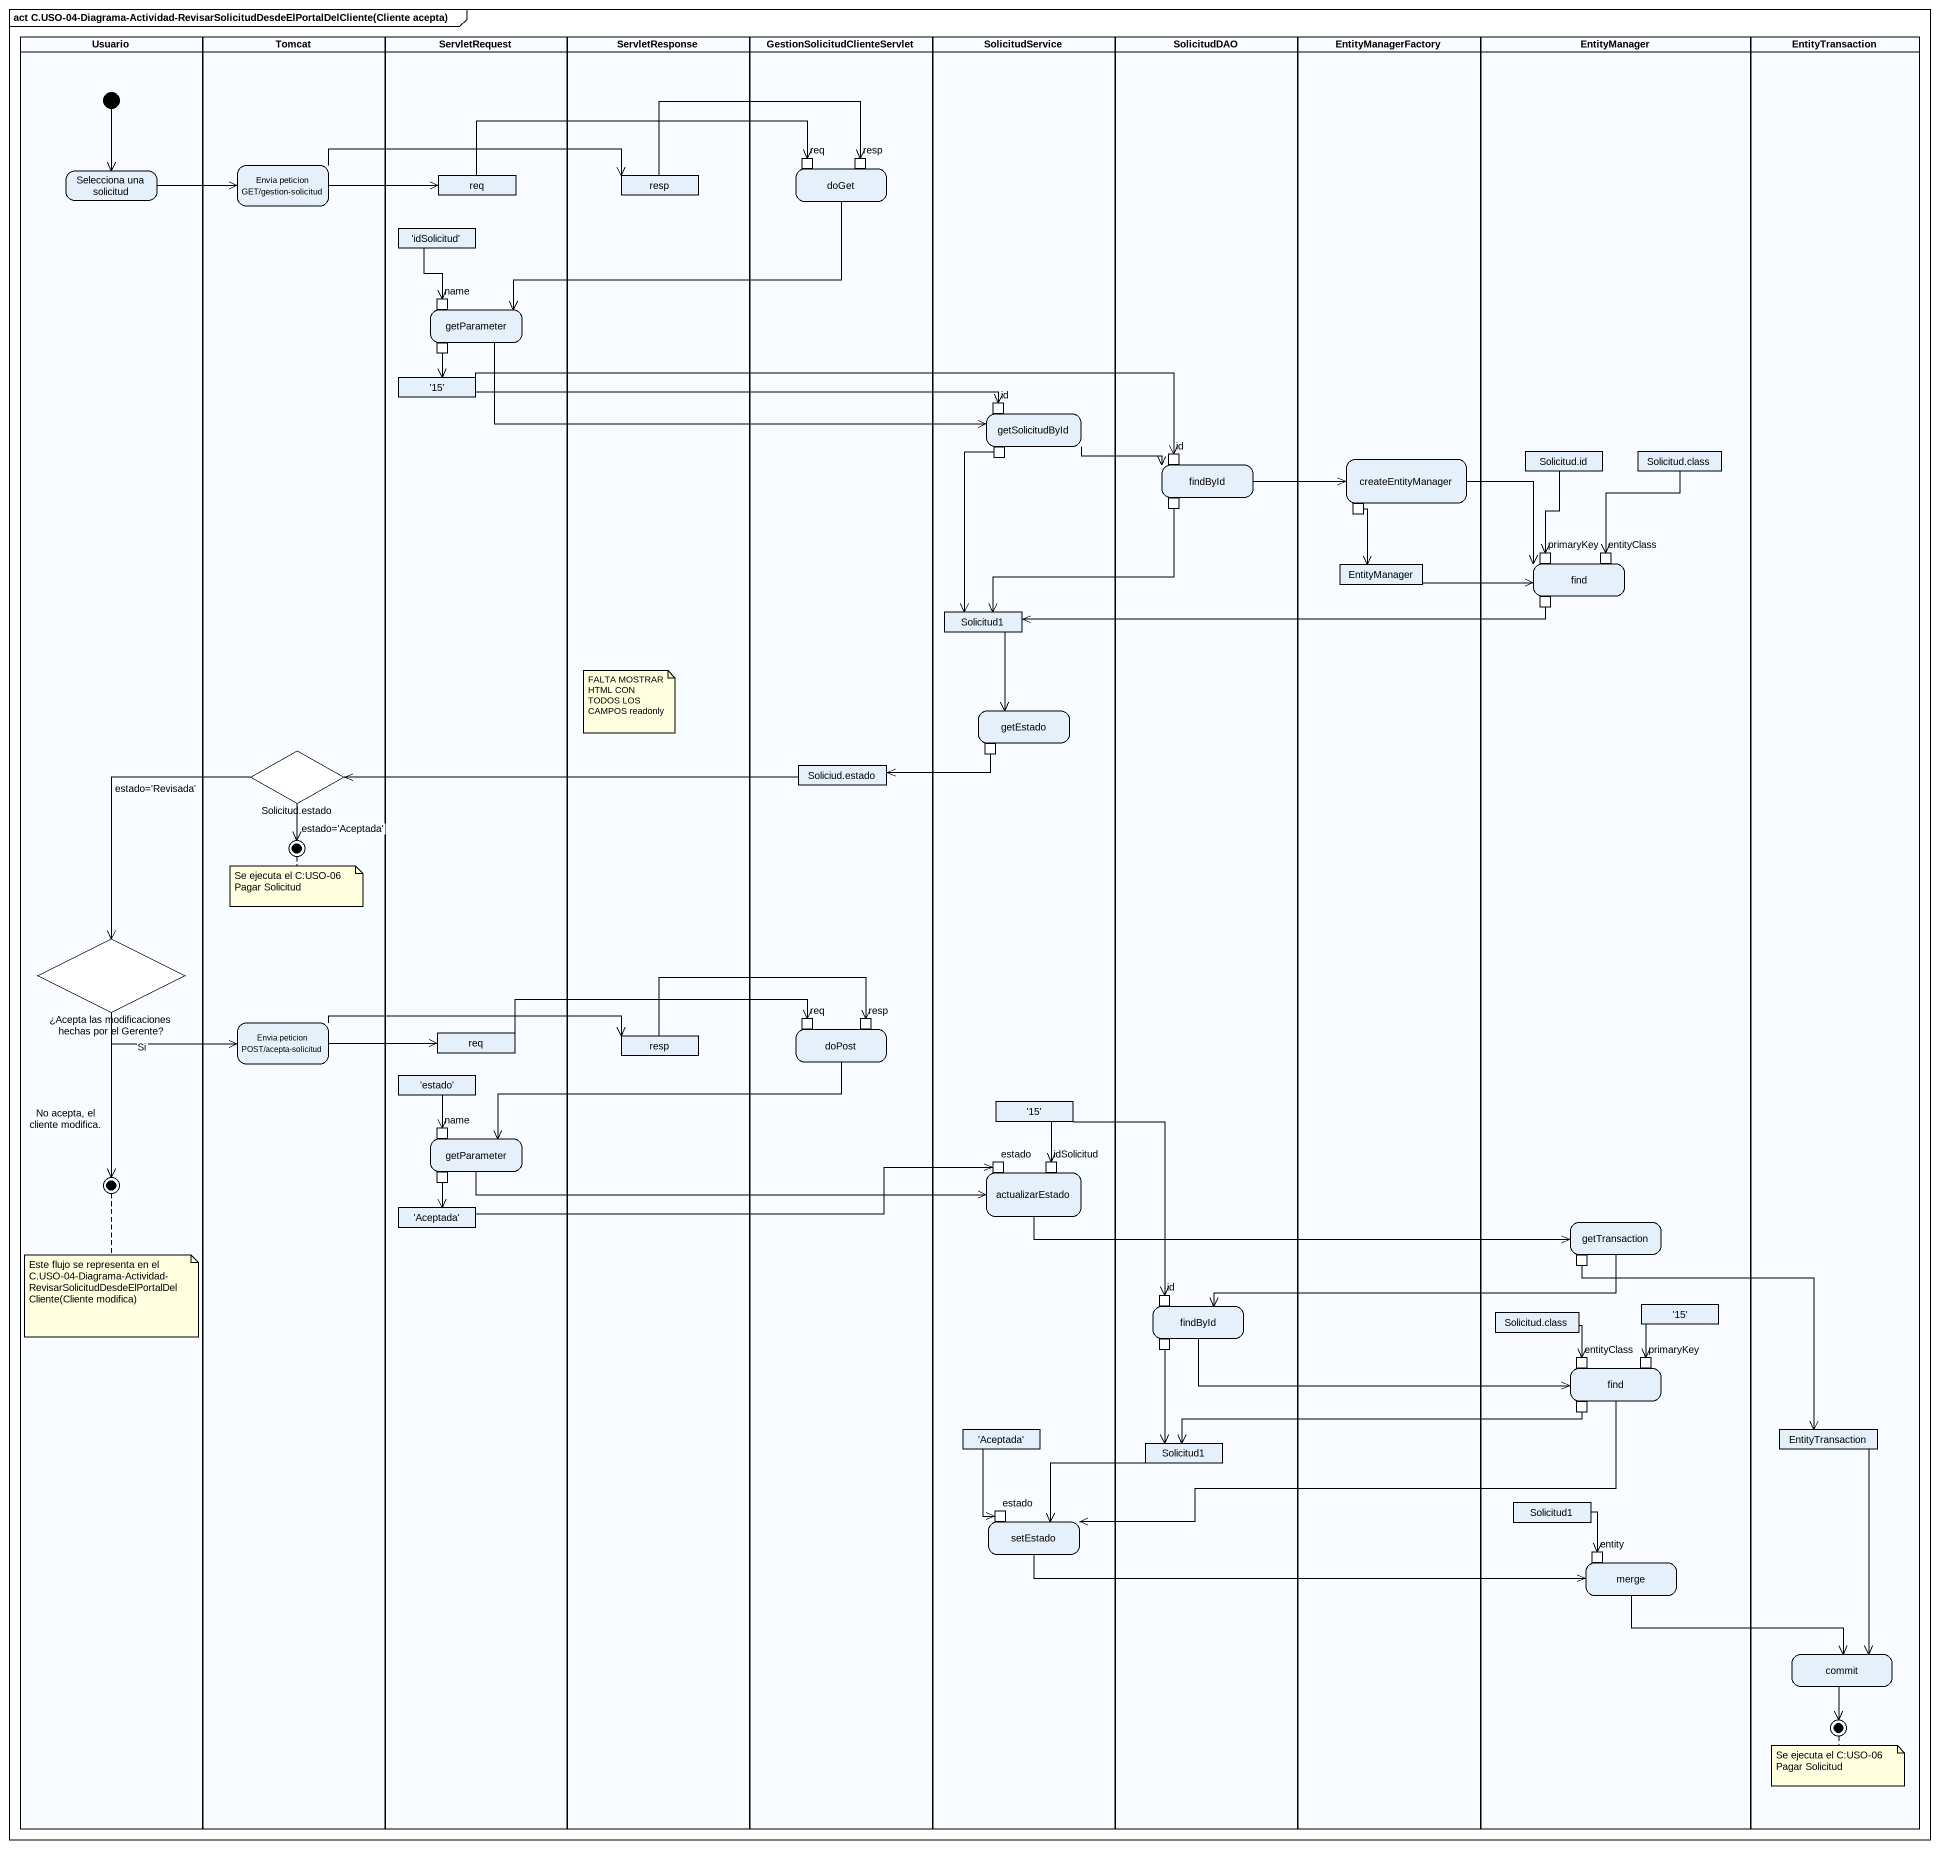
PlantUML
@startuml
mainframe act C.USO-04-Diagrama-Actividad-RevisarSolicitudDesdeElPortalDelCliente(Cliente acepta)
hide empty description
state Usuario <<partition>> {
  state "Selecciona una solicitud" as Selecciona_una_solicitud
  state "¿Acepta las modificaciones hechas por el Gerente?" as Acepta_las_modificaciones <<choice>>
  state final2 <<end>>
  [*] --> Selecciona_una_solicitud
}
state Tomcat <<partition>> {
  state "Envia peticion GET/gestion-solicitud" as Envia_peticion_GET_gestion
  state "Solicitud.estado" as Solicitud_estado <<choice>>
  state final1 <<end>>
  state "Envia peticion POST/acepta-solicitud" as Envia_peticion_POST_acepta
}
state ServletRequest <<partition>> {
  state req <<object>>
  state "'idSolicitud'" as idSolicitud <<object>>
  state getParameter {
    state name <<inputPin>>
    state pin1 <<outputPin>>
  }
  state "'15'" as o15 <<object>>
  state "req" as req_3 <<object>>
  state "'estado'" as estado <<object>>
  state "getParameter" as getParameter_2 {
    state "name" as name_2 <<inputPin>>
    state pin7 <<outputPin>>
  }
  state "'Aceptada'" as Aceptada <<object>>
}
state ServletResponse <<partition>> {
  state resp <<object>>
  state "resp" as resp_3 <<object>>
}
state "GestionSolicitudClienteServlet" as GestionSolicitudClienteServl <<partition>> {
  state doGet {
    state "req" as req_2 <<inputPin>>
    state "resp" as resp_2 <<inputPin>>
  }
  state "Soliciud.estado" as Soliciud_estado <<object>>
  state doPost {
    state "req" as req_4 <<inputPin>>
    state "resp" as resp_4 <<inputPin>>
  }
}
state SolicitudService <<partition>> {
  state getSolicitudById {
    state id <<inputPin>>
    state pin2 <<outputPin>>
  }
  state Solicitud1 <<object>>
  state getEstado {
    state pin6 <<outputPin>>
  }
  state "'15'" as o15_2 <<object>>
  state actualizarEstado {
    state "estado" as estado_2 <<inputPin>>
    state "idSolicitud" as idSolicitud_2 <<inputPin>>
  }
  state "'Aceptada'" as Aceptada_2 <<object>>
  state setEstado {
    state "estado" as estado_3 <<inputPin>>
  }
}
state SolicitudDAO <<partition>> {
  state findById {
    state "id" as id_2 <<inputPin>>
    state pin3 <<outputPin>>
  }
  state "findById" as findById_2 {
    state "id" as id_3 <<inputPin>>
    state pin9 <<outputPin>>
  }
  state "Solicitud1" as Solicitud1_2 <<object>>
}
state EntityManagerFactory <<partition>> {
  state createEntityManager {
    state pin4 <<outputPin>>
  }
  state "EntityManager" as EntityManager_2 <<object>>
}
state EntityManager <<partition>> {
  state "Solicitud.id" as Solicitud_id <<object>>
  state "Solicitud.class" as Solicitud_class <<object>>
  state find {
    state primaryKey <<inputPin>>
    state entityClass <<inputPin>>
    state pin5 <<outputPin>>
  }
  state getTransaction {
    state pin8 <<outputPin>>
  }
  state "Solicitud.class" as Solicitud_class_2 <<object>>
  state "'15'" as o15_3 <<object>>
  state "find" as find_2 {
    state "entityClass" as entityClass_2 <<inputPin>>
    state "primaryKey" as primaryKey_2 <<inputPin>>
    state pin10 <<outputPin>>
  }
  state "Solicitud1" as Solicitud1_3 <<object>>
  state merge {
    state "entity" as entity_ <<inputPin>>
  }
}
state EntityTransaction <<partition>> {
  state "EntityTransaction" as EntityTransaction_2 <<object>>
  state commit
  state final3 <<end>>
}
Selecciona_una_solicitud -right-> Envia_peticion_GET_gestion
Envia_peticion_GET_gestion -right-> req
Envia_peticion_GET_gestion -right-> resp
req -right-> req_2
resp -right-> resp_2
doGet -left-> getParameter
idSolicitud --> name
getParameter -right-> getSolicitudById
pin1 --> o15
o15 -right-> id
o15 -right-> id_2
getSolicitudById -right-> findById
pin2 --> Solicitud1
findById -right-> createEntityManager
createEntityManager -right-> find
Solicitud_id --> primaryKey
Solicitud_class --> entityClass
pin3 --> Solicitud1
pin4 --> EntityManager_2
EntityManager_2 -right-> find
Solicitud1 --> getEstado
pin5 -left-> Solicitud1
Solicitud_estado --> final1 : estado='Aceptada'
Solicitud_estado --> Acepta_las_modificaciones : estado='Revisada'
pin6 -left-> Soliciud_estado
Soliciud_estado -left-> Solicitud_estado
Acepta_las_modificaciones -right-> Envia_peticion_POST_acepta : Si
Acepta_las_modificaciones --> final2 : No acepta, el cliente modifica.
Envia_peticion_POST_acepta -right-> req_3
Envia_peticion_POST_acepta -right-> resp_3
req_3 -right-> req_4
resp_3 -right-> resp_4
doPost -left-> getParameter_2
estado --> name_2
o15_2 --> idSolicitud_2
o15_2 --> id_3
getParameter_2 -right-> actualizarEstado
Aceptada -right-> estado_2
pin7 --> Aceptada
actualizarEstado -right-> getTransaction
getTransaction -left-> findById_2
pin8 --> EntityTransaction_2
findById_2 -right-> find_2
Solicitud_class_2 --> entityClass_2
o15_3 --> primaryKey_2
pin9 --> Solicitud1_2
find_2 -left-> setEstado
pin10 -left-> Solicitud1_2
Aceptada_2 --> estado_3
Solicitud1_2 -left-> setEstado
EntityTransaction_2 --> commit
setEstado -right-> merge
Solicitud1_3 --> entity_
merge -right-> commit
commit --> final3
note as N1
  FALTA MOSTRAR HTML CON TODOS LOS CAMPOS readonly
end note
note bottom of final1 : Se ejecuta el C:USO-06 Pagar Solicitud
note bottom of final2 : Este flujo se representa en el C.USO-04-Diagrama-Actividad-RevisarSolicitudDesdeElPortalDelCliente(Cliente modifica)
note bottom of final3 : Se ejecuta el C:USO-06 Pagar Solicitud
@enduml
